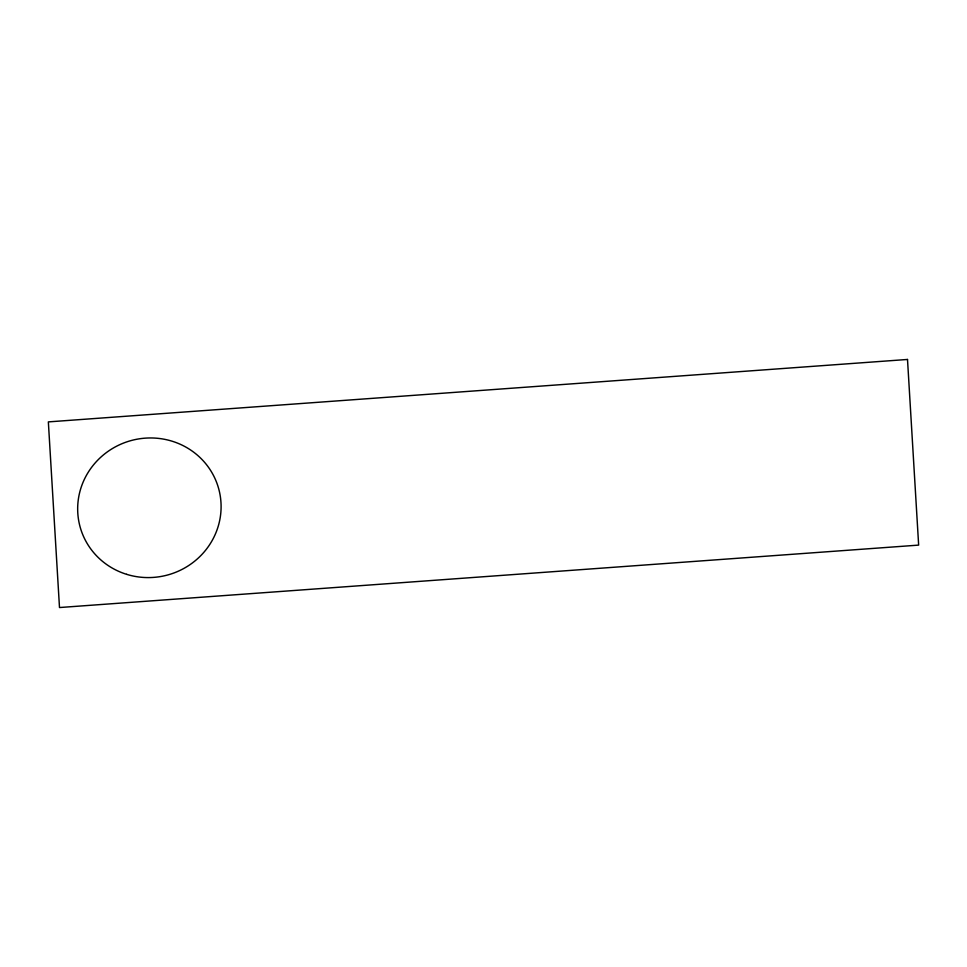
<?xml version="1.0" encoding="UTF-8"?>
<svg xmlns="http://www.w3.org/2000/svg" width="967" height="967" viewBox="0 0 967 967"><rect width="100%" height="100%" fill="white"/><g stroke="black" fill="none" stroke-linecap="round" stroke-linejoin="round"><path stroke-width="1.45" d="M907.505 359.458L48.35 421.89L59.495 607.542L918.65 545.11L907.505 359.458M126.653 574.338A71.872 69.648 -15.6 0 0 219.654 492.723A71.872 69.648 -15.6 0 0 101.837 456.267A71.872 69.648 -15.6 0 0 126.653 574.338"/></g></svg>
